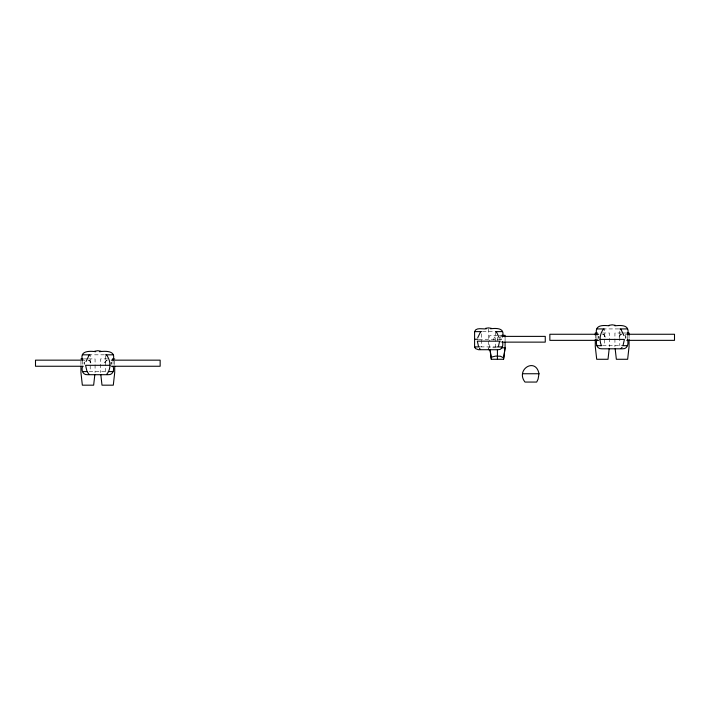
<?xml version="1.0" encoding="UTF-8"?>
<svg xmlns="http://www.w3.org/2000/svg" width="710" height="710" viewBox="0 0 710 710"><rect width="100%" height="100%" fill="white"/><g stroke="black" fill="none" stroke-linecap="round" stroke-linejoin="round"><path stroke-width="0.53" stroke-dasharray="3.55 2.66" d="M107.086 360.156L104.858 362.393L104.858 364.017A3.151 3.151 0 0 1 107.086 360.156L107.645 360.156M618.703 328.925L604.565 328.925L604.565 345.69M482.525 331.623L494.417 331.623M602.355 332.999L609.42 332.999L609.42 346.658M621.454 332.999L614.931 332.999L614.931 346.658M622.546 332.999L625.803 332.999M602.355 334.259L604.325 335.076L605.142 338.12A3.151 3.151 0 0 0 602.914 334.259M621.995 334.259L620.034 335.076L619.218 338.12A3.151 3.151 0 0 1 623.078 334.259M497.417 335.333L489.758 335.333L489.758 341.075M499.405 335.333L501.801 335.333M478.877 339.256L498.065 339.256M602.586 345.69L621.765 345.69M480.626 346.897L496.317 346.897M496.325 347.785L489.758 347.785L489.758 342.992M104.352 354.822L90.206 354.822L90.206 371.587M84.197 358.896L87.454 358.896M88.546 358.896L95.069 358.896L95.069 372.555M107.645 358.896L100.58 358.896L100.58 372.555M88.004 360.156L89.966 360.973L90.782 364.017A3.151 3.151 0 0 0 86.922 360.156M89.211 371.587L106.429 371.587M629.06 335.102L629.06 338.253M627.409 336.265L627.409 339.407M625.661 334.259L625.661 336.496M619.794 331.02L619.794 345.69M596.941 336.265L596.941 339.407M595.291 335.102L595.291 338.253M505.085 338.2L505.085 341.075M500.754 336.38L500.754 337.818M500.754 340.693L500.754 342.131M497.417 337.241L497.417 341.075M495.411 331.623L495.411 346.897M488.471 328.783L488.471 349.728M481.531 333.806L481.531 346.897M114.709 360.999L114.709 365.197M113.059 361.106L113.059 364.257M105.435 355.87L105.435 371.587M84.339 360.156L84.339 360.973M82.591 361.106L82.591 364.257M80.94 360.999L80.94 365.197M493.903 340.001A2.876 2.876 0 0 1 496.68 336.38"/><path stroke-width="1.06" d="M82.591 360.059C79.129 350.598 89.957 350.846 95.69 351.707M113.059 366.351C114.612 370.247 112.677 375.164 108.142 374.702L87.507 374.702C82.972 375.164 81.029 370.247 82.591 366.351M502.352 341.439C503.727 345.078 502.378 350.181 497.87 349.728L478.487 349.711L475.514 348.619L474.591 346.897L474.591 331.623C475.922 326.866 483.306 329.529 486.385 328.783M596.941 335.209C593.871 325.286 601.778 324.949 608.985 325.81M627.409 339.407C628.874 343.427 627.604 349.302 622.492 348.805L601.858 348.805C596.746 349.302 595.477 343.427 596.941 339.407M601.281 345.308C599.089 339.957 599.87 333.629 603.527 329.103M94.829 374.658L93.649 385.175L82.351 385.175L80.94 372.555L80.94 366.253M609.18 348.761L608.009 359.278L596.702 359.278L595.291 346.658L595.291 339.3M538.988 373.744L538.091 379.113L536.68 382.06L524.983 382.06C515.185 369.44 535.837 356.89 538.988 373.744L522.684 373.744M490.033 349.87L491.293 359.278L503.55 359.278L505.085 347.785L505.085 342.034M503.55 359.278L505.085 347.785L501.251 347.785M106.473 355C110.875 360.396 111.301 369.129 106.598 374.436M498.402 346.551L499.618 341.173L477.324 341.173L478.549 346.551M623.069 345.308L624.409 339.407L599.95 339.407M86.008 361.532L89.176 355M477.706 337.738L480.59 331.774M491.293 359.278L491.293 357.831L492.11 356.926L495.837 356.074L500.488 356.251L503.55 357.831M620.948 348.539L622.075 347.332M94.661 351.219L97.82 350.722L100.989 351.219M485.587 328.339L488.471 327.887L491.355 328.339M609.011 325.322L612.18 324.825L615.339 325.322M614.895 325.81C622.155 325.02 630.569 324.985 627.409 335.209M490.557 328.783C496.663 328.002 505.484 327.905 502.352 337.072M596.941 328.925L604.565 328.925M619.794 328.925L627.409 328.925M474.591 331.623L481.531 331.623M495.411 331.623L502.352 331.623M597.465 332.999L595.291 332.999L595.291 335.102M626.886 332.999L629.06 332.999L629.06 335.102M598.699 334.259L549.851 334.259L549.851 340.356L598.699 340.356M626.744 334.259L674.5 334.259L674.5 340.356L626.744 340.356M501.801 335.333L505.085 335.333L505.085 337.241M501.837 336.38L545.262 336.38L545.262 342.131L501.837 342.131M474.591 339.256L478.061 339.256M498.881 339.256L501.42 339.256M596.941 345.69L601.645 345.69M622.705 345.69L627.409 345.69M474.591 346.897L479.738 346.897M497.204 346.897L502.352 346.897M99.453 351.707C105.195 350.953 116.573 350.314 113.059 360.059M82.591 354.822L90.206 354.822M105.435 354.822L113.059 354.822M80.94 358.896L83.114 358.896M112.535 358.896L114.709 358.896M83.256 360.156L35.5 360.156L35.5 366.253L83.256 366.253M111.301 360.156L160.149 360.156L160.149 366.253L111.301 366.253M110.05 365.304L85.59 365.304L86.931 371.206L89.052 374.436M82.591 371.587L87.294 371.587M108.355 371.587L113.059 371.587M479.445 348.388L480.475 349.498M620.824 329.103L623.992 335.635M496.352 331.774L499.236 337.738M490.069 349.79L491.293 357.831M615.171 348.761L616.351 359.278L627.649 359.278L629.06 346.658L629.06 339.3M100.82 374.658L101.992 385.175L113.298 385.175L114.709 372.555L114.709 366.253M625.661 336.496L625.661 338.12M598.699 336.496L598.699 338.12M497.417 349.835L497.417 359.278M488.471 348.903L488.471 349.728M111.301 362.393L111.301 364.017M84.339 362.393L84.339 364.017"/></g></svg>
